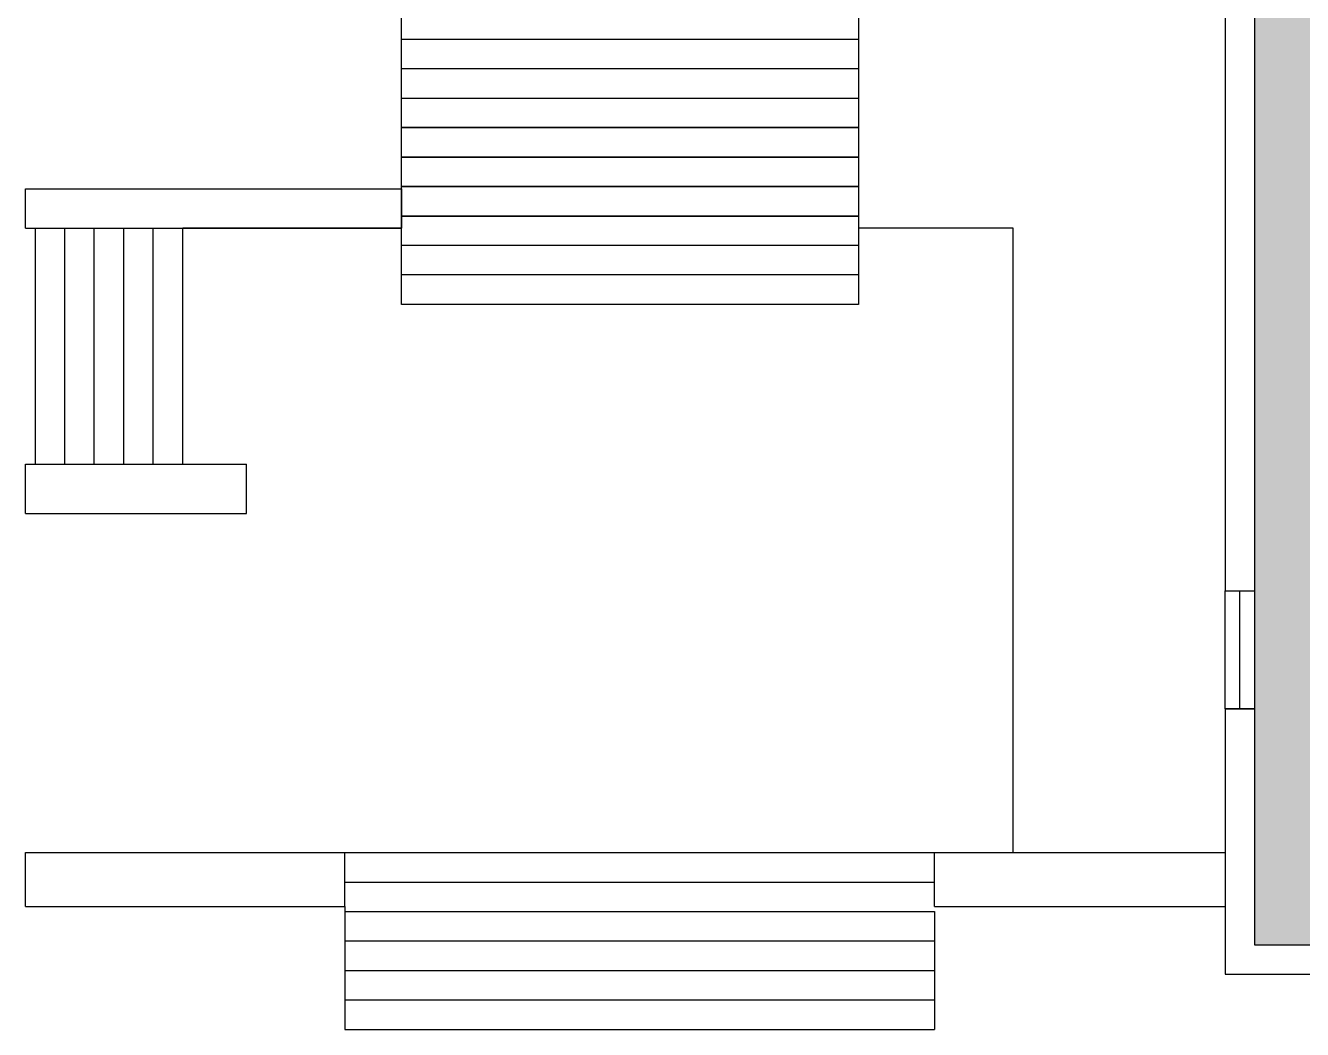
# Model space of a CAD drawing. Header units: inches. Extents: x -334 to 3612, y -24 to 2633.
# Drawn here: x 1188 to 1708, y -24 to 384 of the extents above; entities that cross this region are included whole.
import ezdxf

# ---------------------------------------------------------------- set-up
doc = ezdxf.new("R2010")
doc.units = ezdxf.units.IN
doc.header["$LTSCALE"] = 10
doc.header["$MEASUREMENT"] = 0
for name, color, linetype in [('A-FLOR', 3, 'CONTINUOUS'), ('A-GLAZ', 1, 'CONTINUOUS'), ('A-GLAZ-SILL', 2, 'CONTINUOUS'), ('A-SITE', 3, 'CONTINUOUS'), ('A-WALL', 5, 'CONTINUOUS'), ('Rooms-Category-Color', 7, 'CONTINUOUS'), ('Rooms-College-Color', 7, 'CONTINUOUS'), ('Rooms-Department-Color', 7, 'CONTINUOUS'), ('Rooms-Division-Color', 7, 'CONTINUOUS')]:
    doc.layers.add(name, color=color, linetype=linetype)

msp = doc.modelspace()

# ---------------------------------------------------------------- hatches: boundary and pattern name
at = {"layer": 'Rooms-Category-Color', "true_color": 0xfa9ba3}
msp.add_hatch(color=241, dxfattribs=at).paths.add_polyline_path([(2162, 250.5), (2154, 250.5), (2154, 262.5), (2082, 262.5), (2082, 250.5), (2058, 250.5), (2058, 262.5), (1986, 262.5), (1986, 250.5), (1962, 250.5), (1962, 236.5), (1950, 236.5), (1946, 260.5), (1894, 260.5), (1890, 236.5), (1878, 236.5), (1878, 250.5), (1852, 250.5), (1792.5, 250.5), (1772.5, 250.5), (1760.5, 250.5), (1760.5, 504), (1688.5, 504), (1688.5, 418), (1688.5, 154.5), (1688.5, 106.5), (1688.5, 10.5), (1834.75, 10.5), (2015.75, 10.5), (2162, 10.5), (2162, 106.5)])
at = {"layer": 'Rooms-College-Color', "true_color": 0xe3f498}
msp.add_hatch(color=61, dxfattribs=at).paths.add_polyline_path([(2162, 250.5), (2154, 250.5), (2154, 262.5), (2082, 262.5), (2082, 250.5), (2058, 250.5), (2058, 262.5), (1986, 262.5), (1986, 250.5), (1962, 250.5), (1962, 236.5), (1950, 236.5), (1946, 260.5), (1894, 260.5), (1890, 236.5), (1878, 236.5), (1878, 250.5), (1852, 250.5), (1792.5, 250.5), (1772.5, 250.5), (1760.5, 250.5), (1760.5, 504), (1688.5, 504), (1688.5, 418), (1688.5, 154.5), (1688.5, 106.5), (1688.5, 10.5), (1834.75, 10.5), (2015.75, 10.5), (2162, 10.5), (2162, 106.5)])
at = {"layer": 'Rooms-Department-Color', "true_color": 0xe3f498}
msp.add_hatch(color=61, dxfattribs=at).paths.add_polyline_path([(2162, 250.5), (2154, 250.5), (2154, 262.5), (2082, 262.5), (2082, 250.5), (2058, 250.5), (2058, 262.5), (1986, 262.5), (1986, 250.5), (1962, 250.5), (1962, 236.5), (1950, 236.5), (1946, 260.5), (1894, 260.5), (1890, 236.5), (1878, 236.5), (1878, 250.5), (1852, 250.5), (1792.5, 250.5), (1772.5, 250.5), (1760.5, 250.5), (1760.5, 504), (1688.5, 504), (1688.5, 418), (1688.5, 154.5), (1688.5, 106.5), (1688.5, 10.5), (1834.75, 10.5), (2015.75, 10.5), (2162, 10.5), (2162, 106.5)])
at = {"layer": 'Rooms-Division-Color', "true_color": 0xe3f498}
msp.add_hatch(color=61, dxfattribs=at).paths.add_polyline_path([(2162, 250.5), (2154, 250.5), (2154, 262.5), (2082, 262.5), (2082, 250.5), (2058, 250.5), (2058, 262.5), (1986, 262.5), (1986, 250.5), (1962, 250.5), (1962, 236.5), (1950, 236.5), (1946, 260.5), (1894, 260.5), (1890, 236.5), (1878, 236.5), (1878, 250.5), (1852, 250.5), (1792.5, 250.5), (1772.5, 250.5), (1760.5, 250.5), (1760.5, 504), (1688.5, 504), (1688.5, 418), (1688.5, 154.5), (1688.5, 106.5), (1688.5, 10.5), (1834.75, 10.5), (2015.75, 10.5), (2162, 10.5), (2162, 106.5)])

# ---------------------------------------------------------------- linework, layer by layer
at = {"layer": 'A-FLOR'}
msp.add_line((1341.25, 379), (1527.25, 379), dxfattribs=at)
at = {"layer": 'A-GLAZ'}
msp.add_line((1682.5, 106.5), (1682.5, 154.5), dxfattribs=at)
at = {"layer": 'A-GLAZ-SILL'}
for p, q in [((1676.5, 154.5), (1688.5, 154.5)), ((1676.5, 106.5), (1676.5, 154.5)), ((1688.5, 154.5), (1688.5, 106.5)), ((1688.5, 106.5), (1676.5, 106.5))]:
    msp.add_line(p, q, dxfattribs=at)
at = {"layer": 'A-SITE'}
for p, q in [((1341.25, 343), (1341.25, 390)), ((1527.25, 390), (1527.25, 343)), ((1341.25, 367), (1527.25, 367)), ((1341.25, 355), (1527.25, 355)), ((1341.25, 331), (1341.25, 343)), ((1341.25, 343), (1527.25, 343)), ((1527.25, 343), (1341.25, 343)), ((1527.25, 343), (1527.25, 331)), ((1341.25, 319), (1341.25, 331)), ((1341.25, 331), (1527.25, 331)), ((1527.25, 331), (1341.25, 331)), ((1527.25, 331), (1527.25, 319)), ((1188.25, 318), (1341.25, 318)), ((1188.25, 302), (1188.25, 318)), ((1341.25, 307), (1341.25, 319)), ((1341.25, 319), (1527.25, 319)), ((1527.25, 319), (1341.25, 319)), ((1341.25, 318), (1341.25, 302)), ((1527.25, 319), (1527.25, 307)), ((1341.25, 271), (1341.25, 307)), ((1341.25, 307), (1527.25, 307)), ((1527.25, 307), (1341.25, 307)), ((1527.25, 307), (1527.25, 271)), ((1188.25, 302), (1341.25, 302)), ((1192.25, 206), (1192.25, 302)), ((1204.25, 206), (1204.25, 302)), ((1216.25, 206), (1216.25, 302)), ((1228.25, 206), (1228.25, 302)), ((1240.25, 206), (1240.25, 302)), ((1252.25, 206), (1252.25, 302)), ((1341.25, 302), (1252.25, 302)), ((1590.25, 302), (1527.25, 302)), ((1590.25, 48), (1590.25, 302)), ((1527.25, 295), (1341.25, 295)), ((1527.25, 283), (1341.25, 283)), ((1527.25, 271), (1341.25, 271)), ((1188.25, 206), (1278.25, 206)), ((1188.25, 186), (1188.25, 206)), ((1278.25, 186), (1278.25, 206)), ((1188.25, 186), (1278.25, 186)), ((1188.25, 26), (1188.25, 48)), ((1188.25, 48), (1318.25, 48)), ((1278.25, 48), (1590.25, 48)), ((1318.25, 26), (1318.25, 48)), ((1558.25, 26), (1558.25, 48)), ((1558.25, 48), (1676.5, 48)), ((1318.25, 36), (1558.25, 36)), ((1188.25, 26), (1318.25, 26)), ((1318.25, 26), (1318.25, -24)), ((1558.25, 26), (1676.5, 26)), ((1318.25, 24), (1558.25, 24)), ((1558.25, 24), (1558.25, -24)), ((1318.25, 12), (1558.25, 12)), ((1318.25, 0), (1558.25, 0)), ((1318.25, -12), (1558.25, -12)), ((1318.25, -24), (1558.25, -24))]:
    msp.add_line(p, q, dxfattribs=at)
at = {"layer": 'A-WALL'}
for p, q in [((1688.5, 418), (1688.5, 154.5)), ((1676.5, 408), (1676.5, 154.5)), ((1676.5, 154.5), (1688.5, 154.5)), ((1676.5, 106.5), (1688.5, 106.5)), ((1676.5, 106.5), (1676.5, -1.5)), ((1688.5, 106.5), (1688.5, 10.5)), ((1688.5, 10.5), (1834.75, 10.5)), ((1676.5, -1.5), (1834.75, -1.5))]:
    msp.add_line(p, q, dxfattribs=at)

doc.saveas('drawing.dxf')
